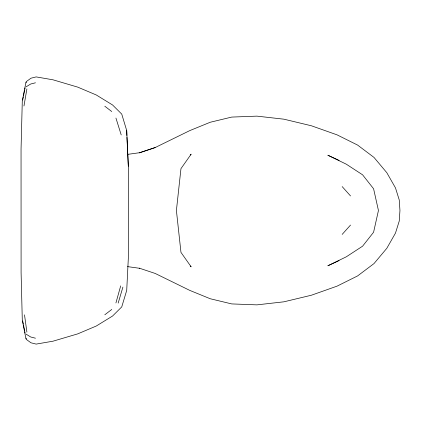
<?xml version="1.0" encoding="UTF-8"?>
<svg xmlns="http://www.w3.org/2000/svg" width="421" height="421" viewBox="0 0 421 421"><rect width="100%" height="100%" fill="white"/><g stroke="black" fill="none" stroke-linecap="round" stroke-linejoin="round"><path stroke-width="0.63" d="M23.965 105.981L26.891 88.926M25.991 82.053L22.287 100.987L21.05 149.192L21.097 272.75L22.287 320.013L25.991 338.947M22.687 100.024L23.323 96.841M23.576 95.567L24.592 90.468M24.85 89.194L25.102 87.921M26.118 82.826L26.37 81.553L30.959 78.206L36.153 76.906L53.014 79.811L77.717 87.121L96.272 94.972L112.57 104.976L121.748 114.102L126.716 130.599L128.331 166.232L128.442 255.879L126.716 290.401L121.748 306.898L112.57 316.024L96.272 326.028L77.717 333.879L53.014 341.189L36.153 344.094L30.959 342.794L26.37 339.447L26.118 338.174M115.928 302.946L120.685 285.891M118.175 303.104L122.906 287.101M342.168 234.402L350.53 225.061M190.245 154.949L191.166 154.149L180.962 168.637L176.404 210.5L180.962 252.363L191.166 266.851L190.245 266.051M104.813 314.776L111.754 309.456M26.107 86.837L30.717 84.005L35.464 82.795M155.191 147.55L139.362 152.823L155.191 147.55L189.776 130.605L210.247 122.253L231.718 117.08L256.931 116.133L283.912 119.185L311.445 125.79L337.068 134.857L357.587 145.066L374.001 157.422L386.825 172.71L395.477 187.903L399.25 199.975L399.95 210.5L399.25 221.025L395.477 233.097L386.825 248.29L374.001 263.578L357.587 275.934L337.068 286.143L311.445 295.21L283.912 301.815L256.931 304.867L231.718 303.92L210.247 298.747L189.776 290.395L155.191 273.45L139.362 268.177L139.709 268.303L127.484 266.609M339.073 260.604L327.859 265.777L346.304 256.805L362.592 246.185L373.59 232.234L378.442 210.5L373.59 188.766L362.592 174.815L346.304 164.195L327.859 155.223L339.073 160.396M127.479 154.391L139.709 152.697M35.464 338.205L30.717 336.995L26.107 334.163M104.813 106.224L111.754 111.544M342.168 186.598L350.53 195.939M115.928 118.054L121.216 134.936M22.687 320.976L23.323 324.159M23.576 325.433L24.592 330.532M24.85 331.806L25.102 333.079M24.513 314.855L26.891 332.074M126.942 137.383L128.331 166.232M126.716 130.599L126.868 135.499"/></g></svg>
